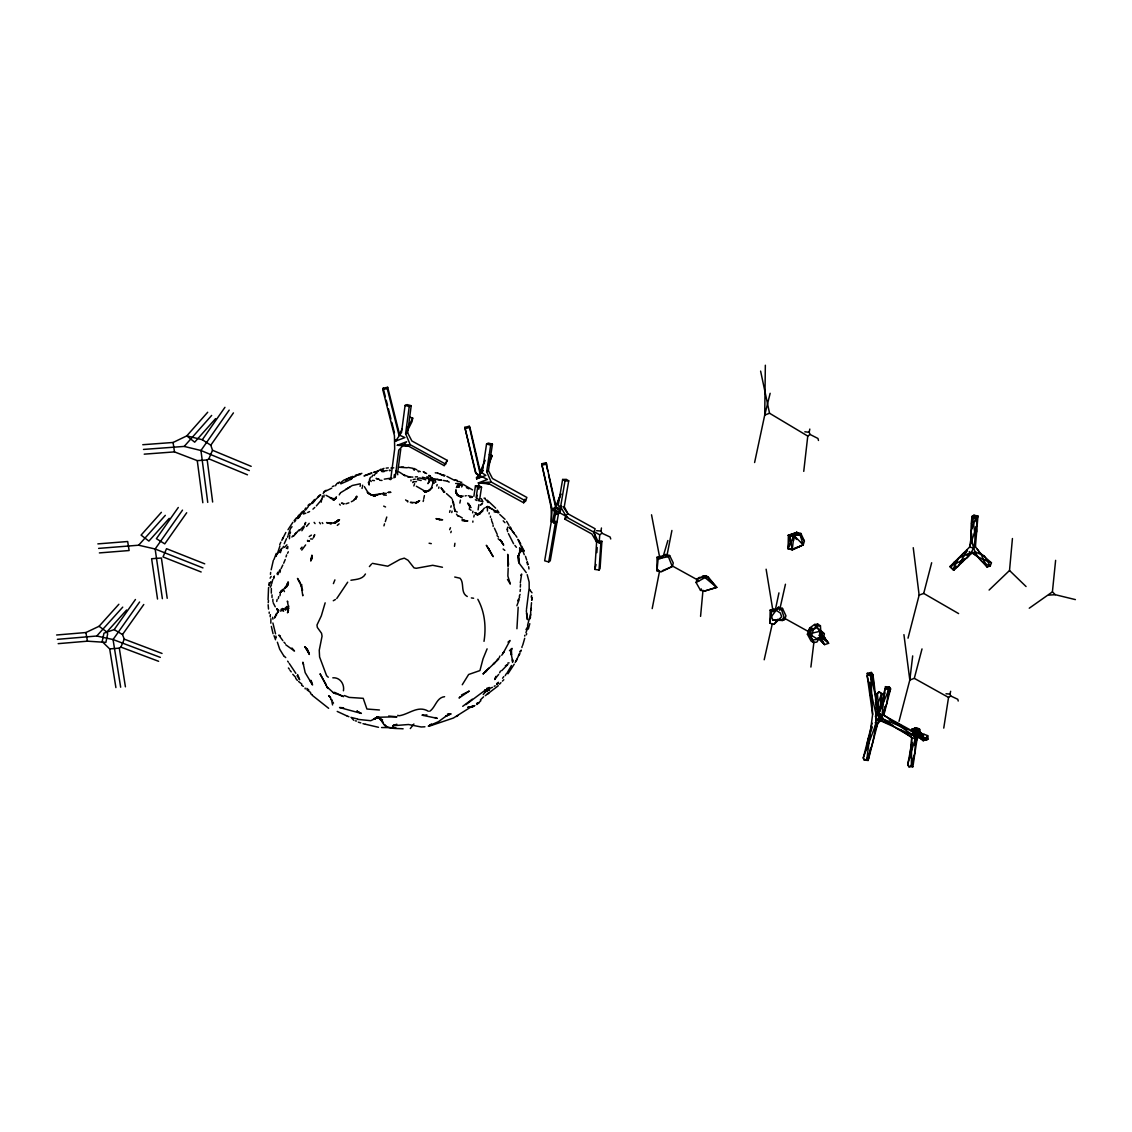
<?xml version="1.0" encoding="UTF-8"?>
<svg xmlns="http://www.w3.org/2000/svg" width="1132" height="1132" viewBox="0 0 1132 1132"><rect width="100%" height="100%" fill="white"/><g stroke="black" fill="none" stroke-linecap="round" stroke-linejoin="round"><path stroke-width="1.5" d="M519.687 547.647L519.616 548.864M276.378 556.378L276.236 556.18M657.055 557.269L658.159 558.699L662.319 557.595L661.201 556.166L657.055 557.269L656.956 570.769L661.031 571.915L672.267 566.509L673.271 563.014L669.649 555.515L665.559 554.383L659.687 557.878M518.173 607.219L516.928 628.741M531.715 600.243L531.729 598.503M765.345 365.226L764.723 415.076L754.605 462.521M324.063 495.038L323.865 497.104M487.425 511.013L487.411 506.4L489.265 507.094M769.916 623.223L770.184 610.106L774.189 609.002L780.373 613.049L781.646 616.756L773.977 624.383L769.916 623.223L771.529 611.62L770.184 610.106L776.467 610.176M269.19 613.303L269.218 612.072M790.546 535.931L788.381 535.238L795.81 533.469L793.886 535.521L792.23 549.827L803.253 544.775L799.97 534.587L796.758 532.38L789.796 536.61L792.23 549.827L793.192 548.709L788.084 548.709L788.381 535.238L796.758 532.38L800.918 533.497L804.399 541.138L803.253 544.775L800.904 545.978L792.23 549.827L788.084 548.709L789.796 536.61L788.381 535.238L795.81 533.469L799.97 534.587L804.399 541.138M909.76 758.199L911.727 737.569L900.195 729.616M268.51 609.044L268.142 604.757M876.876 720.928L875.347 716.117M322.379 497.401L322.351 495.915M302.81 594.923L302.782 595.772L301.225 585.513L301.749 586.815L297.49 578.41L300.221 582.598M485.755 507.575L487.114 506.683L491.995 509.032M881.149 698.359L879.564 711.476M390.653 479.671L394.672 448.965L394.445 435.763L382.729 389.45L383.182 388.163L387.682 387.286L387.243 388.573L398.903 434.9L404.916 437.575L395.592 441.126L395.634 440.008M913.581 756.445L912.831 766.774L908.925 766.774L907.737 764.397L911.996 742.408M272.84 599.281L272.911 601.672M526.366 611.874L526.465 609.681M410.958 480.93L411.015 479.911M472.836 522.177L472.907 521.045M793.631 540.459L793.886 535.521L792.457 534.148L796.758 532.38L791.792 535.224M520.536 584.381L520.31 587.098M875.531 699.845L878.248 713.061L880.526 714.179L882.054 718.99L877.611 723.744L868.173 760.463L866.843 759.232L872.616 714.363L870.833 676.469L872.418 674.177L871.272 672.45L867.254 673.37L867.183 675.889L872.616 714.363M917.797 737.498L925.226 739.833L926.91 736.918L923.203 740.724L921.717 737.88L922.948 739.72L927.9 739.182L928.028 735.758L921.547 733.394L918.689 730.621L915.42 736.974L917.797 737.498L924.377 734.427M276.25 553.392L276.222 554.878M311.725 558.359L311.908 555.147L310.72 561.019L312.022 556.251L311.258 559.845L311.908 557.1L311.442 559.123M868.173 760.463L864.31 760.081L863.32 757.619L875.659 724.749L882.111 717.872L876.239 714.985L878.248 713.061L875.319 695.006L870.833 676.469L867.254 673.37L869.234 674.007L871.272 672.45L872.871 674.573C877.074 702.731 878.941 732.63 866.843 759.232L864.31 760.081L863.207 758.185L872.107 723.164M288.83 606.115L287.825 609.341L286.665 608.478L285.547 610.19M921.717 737.88L921.618 739.422L922.948 739.72L927.094 737.625L925.226 739.833L921.547 733.394L922 735.475M552.105 509.188L556.378 508.07L546.006 462.705L541.69 463.823L552.105 509.188L551.284 521.696L544.662 560.807L548.709 561.953L550.265 560.793L558.699 512.4L560.736 506.131M593.706 531.983L597.639 540.714L601.899 541.308L600.059 568.561L599.054 570.019L594.809 569.41L596.621 542.101L594.017 532.281L595.135 528.785L567.939 513.787L562.929 506.612M596.055 564.557L594.809 569.41M596.847 552.642L597.187 547.534M599.153 543.346L599.719 534.813L601.969 533.229L610.12 537.021L610.742 538.973M599.054 570.019L600.88 542.695L601.899 541.308M397.785 474.747L396.908 471.62L395.804 471.068M272.005 594.894L272.02 597.526M489.081 513.9L489.18 512.796M321.262 502.141L321.516 499.283M989.099 590.055L1009.518 570.5L1012.433 538.521M700.567 616.374L702.986 590.225M268.553 587.607L268.072 599.748M662.305 570.74L672.267 566.509L668.389 556.661L664.286 555.515L658.159 558.699L656.956 570.769L658.23 569.594M1029.257 608.209L1052.406 591.88L1055.618 560.354M530.625 615.978L530.781 614.563M270.449 574.405L270.661 572.438M271.34 588.428L271.326 593.14M803.748 471.365L807.767 436.089L810.073 434.476L817.955 438.466L818.478 440.475M369.103 480.93L369.159 485.02L368.339 482.359M912.689 655.895L909.817 680.021L899.034 721.339M810.894 667.059L813.95 641.802M548.567 474.563L555.501 506.74L552.841 520.621L556.93 521.739L555.373 522.828L548.709 561.953M880.866 708.774L885.479 686.671L889.398 687.096L890.573 688.85L883.851 715.042L913.878 735.828L915.364 738.871L915.066 751.959L913.255 764.397L911.628 764.878L912.831 766.774L911.345 765.741L911.727 737.569L915.364 738.871L919.976 733.805L919.693 729.333L916.085 727.819L912.038 730.664L916.085 727.819M532.309 597.413L531.955 599.903M393.922 477.916L394.375 474.478M395.181 477.393L398.775 450.083L406.657 441.721L397.332 445.272L408.666 446.206L444.154 465.62L447.381 460.441L411.864 440.956L407.605 432.749L411.213 405.695L407.081 404.605L405.086 405.426L401.506 432.537L395.592 441.126M277.892 553.152L279.717 551.128M397.615 472.992L400.77 449.149M445.782 464.177L410.208 444.692L405.624 433.641L409.232 406.515L411.213 405.695M472.667 512.853L472.879 511.225M508.169 568.321L507.872 576.089L510.32 584.084L507.504 579.457M455.913 489.491L456.224 493.156L457.894 495.66L455.715 490.736L456.536 493.708L455.588 491.444C455.191 493.793 461.898 498.151 456.988 494.741L461.7 496.693L459.847 496.509L462.167 496.566L460.215 496.608L463.243 496.057M454.47 546.346L454.923 543.289M883.851 715.042L885.026 706.481M335.652 485.755L336.006 484.524M520.083 591.512L520.395 589.333M268.213 602.748L268.51 600.611M423.778 498.575L424.415 495.59M473.869 496.311L475.44 485.897L479.317 485.77L481.525 487.269L479.671 499.424M476.077 497.839L477.647 487.397L475.44 485.897M476.657 498.66L477.18 495.179M478.242 488.203L479.034 482.968M478.779 489.236L479.317 485.77M482.897 482.657L489.265 483.888L523.663 502.764L525.63 500.938L526.861 497.429L492.462 478.511L488.416 470.601L492.448 444.183L488.317 443.079L486.562 443.985L482.543 470.459L476.657 478.893L476.487 477.69L483.194 470.657M478.086 509.853L478.878 504.646M525.63 500.938L491.175 482.006L486.661 471.577L490.694 445.102L492.448 444.183M601.969 533.229L600.965 531.092L601.446 527.993M914.854 736.706L917.288 737.569L915.066 751.959L911.345 765.741L908.925 766.774L907.737 764.397L911.133 751.959L915.364 738.871L917.599 735.531L913.383 733.494L916.241 737.526L918.165 736.253L917.826 730.409L914.203 728.895L913.807 730.55L917.415 732.064L919.453 730.395L918.222 728.555L914.359 728.258L913.807 730.55L919.453 730.395L917.415 732.064L914.359 728.258L915.689 729.475L918.08 729.178L919.297 730.989L917.076 733.522L913.467 732.008L914.203 728.867L915.689 729.475L918.222 728.555L919.297 730.989L917.076 733.522L915.42 730.706L913.467 732.008M866.334 749.78L867.947 739.621L872.39 726.928M943.748 728.102L948.545 697.439L950.71 695.982L957.799 699.293L958.21 701.033M432.82 483.477L431.151 488.868L432.042 487.567L427.556 491.302L430.018 490.142L424.656 492.208L427.415 491.373L423.495 491.076L425.929 491.713L416.35 486.251M507.943 565.448L507.716 554.34L508.537 564.755M268.836 584.82L269.175 582.739M407.732 501.957L407.888 501.037M521.909 647.532L522.135 646.174M870.437 748.266L868.782 758.171L867.07 758.567M553.831 523.309L555.288 514.777L558.203 507.051M600.88 542.695L596.621 542.101L591.923 534.021L564.727 519.064L565.901 515.569L567.939 513.787L564.274 506.697L568.717 480.845L566.34 479.36L562.632 479.473L558.232 505.325L560.581 506.853L566.778 517.296L594.017 532.281M560.581 506.853L564.995 480.958L562.632 479.473M553.817 507.999L555.288 514.777L560.057 512.98L561.246 506.061M362.042 488.458L362.24 487.34M530.597 612.426L531.516 602.691M409.855 417.184L412.699 418.104L412.09 421.5L406.713 432.084M270.223 615.582L270.392 614.619M278.33 598.602L278.698 596.621M279.972 595.701L280.326 593.791M917.274 737.314L915.25 734.442L915.675 736.819L917.274 737.314L917.599 735.531L913.878 735.828L879.111 720.093L880.937 719.754L879.154 718.976L879.861 716.344L877.583 715.283L880.286 713.485M276.732 601.446L277.114 599.493M277.496 553.293L279.929 545.992M652.188 608.62L659.602 570.896M520.295 582.881L521.654 574.037L520.946 575.353M666.96 555.571L671.913 530.469M810.073 434.476L809.182 432.268L809.819 429.07M362.481 486.222L362.679 485.189M273.321 560.453L271.171 569.792M451.767 512.57L452.064 511.098M529.804 623.675L528.333 629.067M775.335 609.879L778.943 592.871M820.629 630.524L824.379 633.849L823.601 637.5L817.12 627.524L813.413 629.463L811.064 637.613L812.833 640.005L821.351 638.788M875.758 701.217L877.427 693.336L879.012 691.85L882.337 693.76L881.22 696.675M823.289 636.028L828.61 643.316L824.62 644.617L819.299 635.491L819.823 633.057M524.258 554.737L523.012 551.284L519.588 551.058L520.267 548.992L522.022 548.383L523.904 550.562L520.267 548.992M487.1 648.848L483.039 658.81L479.94 670.568L468.634 674.488L462.266 684.747M457.116 485.656L458.8 487.17M438.65 488.26L438.919 487.043M524.696 638.321L522.701 645.268M911.317 731.583L911.897 729.149L914.232 729.433L912.251 734.64L913.425 734.725L914.232 729.433L913.085 729.249L912.505 731.668M764.199 659.772L772.349 623.576M779.665 609.837L785.452 584.239M489.321 454.668L492.137 455.559L488.699 464.969M271.737 583.574L272.741 579.612M273.93 559.59L275.699 554.949M473.799 516.97L474.237 515.046M483.01 501.632L478.581 500.726M528.828 590.593L526.522 608.988M280.382 552.699L281.528 549.062M338.454 483.477L339.345 481.935M356.212 498.165L356.693 496.113L356.028 498.788L356.608 496.75L355.476 499.184L356.41 497.189L353.892 499.948M919.693 729.333L912.279 734.527L913.425 734.725L914.302 731.074L913.51 729.376M879.267 711.759L880.894 705.109L881.517 693.859L879.012 691.85L876.635 693.987L877.144 696.166M950.71 695.982L949.974 694.086L950.654 691.298M449.602 512.315L450.041 510.518M287.967 611.69L288.165 610.912L287.5 612.837L288.49 610.205L287.712 612.058L288.08 611.266M875.503 702.731L876.324 699.449M450.833 507.249L451.201 505.806M770.156 393.299L764.723 415.076L769.548 413.251L807.767 436.089M288.292 534.488L290.287 529.352M279.944 572.467L280.425 570.585M289.665 535.153L289.452 538.733M530.866 610.219L531.361 608.28M911.345 736.805L897.181 728.767L883.243 719.16L881.913 716.032L878.347 714.462L884.941 692.841M908.02 638.179L919.142 595.135L913.241 547.704M919.142 595.135L923.712 593.423L931.664 562.745M903.93 634.642L909.817 680.021L914.302 678.351L922.014 648.919M273.718 578.664L274.227 576.782M469.511 507.971L470.077 505.863M507.943 566.778L508.31 565.392M423.156 501.462L423.58 499.891M436.796 485.968L437.164 484.567M531.191 597.102L531.601 595.588M915.137 745.394L917.288 737.569M383.946 525.871L384.512 523.847M696.095 582.527L697.057 579.032L699.321 577.433L708.462 577.292L716.697 587.381L704.769 590.989L700.524 590.38L696.095 582.527L705.01 577.603L716.697 587.381L704.769 590.989M360.089 486.35L360.457 485.062M279.505 551.836L279.887 550.506M429.424 480.534L427.995 483.661L429.099 481.793M495.943 676.342L494.783 679.54L495.575 677.757M398.903 434.9L399.313 433.514L387.682 387.286M663.423 555.628L667.866 540.516M971.78 533.837L969.586 547.11L949.946 566.58L953.809 570.259L971.171 553.491L976.081 552.303L984.373 555.982L990.259 565.986L987.047 567.019L976.378 555.43L972.883 553.378L977.793 556.93L991.434 562.802L990.259 565.986C970.52 559.307 969.643 533.809 972.063 516.362L973.987 515.202L977.935 516.05L975.416 546.784L980.906 553.916L987.047 567.019M290.018 533.71L290.5 532.125M386.776 517.027L385.319 521.597M516.871 605.733L519.121 599.762M314.073 536.61L314.682 534.615L313.309 537.926M813.441 642.594L811.05 641.009L807.399 634.245L808.503 630.595L810.823 629.604L809.72 633.269L813.441 642.594L816.922 642.042L822.327 633.552L820.672 631.033M976.166 521.696L977.935 516.05L976.01 517.211L970.817 531.785L971.044 543.02M286.014 556.873L286.622 554.921M783.287 618.03L782.523 620.463L772.915 620.039L770.765 614.874M975.345 535.677L976.661 531.474L976.109 526.465M277.255 613.275L278.048 610.771L277.269 609.101L278.812 610.374M375.456 495.377L375.23 496.071L376.178 494.91L373.235 496.028L382.588 493.425M450.805 532.634L451.258 531.262M322.012 498.872L322.252 498.137M512.598 661.145L510.957 652.541L511.14 649.641L511.466 655.046L511.508 648.99L511.027 650.122L512.018 648.381L509.471 650.702M413.845 485.939L414.609 483.689M876.72 707.09L881.517 693.859L882.337 693.76M274.468 618.171L276.01 614.662M287.5 537.205L288.009 535.747M304.975 524.371L305.654 522.446L304.734 524.993M523.663 502.764L524.894 499.269M811.064 637.613L809.422 635.08L810.922 630.849M874.711 731.88L877.611 723.744L875.234 722.683M527.385 628.798L525.927 632.717M270.888 618.709L270.831 623.18M340.308 482.954L343.788 480.166L352.802 476.374M561.019 506.216L558.699 512.4L554.496 511.056L551.242 507.844L541.69 463.823M560.623 493.962L555.359 507.872L559.576 509.23M554.496 511.056L555.67 507.957M556.845 504.872L560.934 494.047M920.641 738.545L922.778 735.234L920.825 732.814L920.189 736.465L915.42 736.974L913.383 732.984L916.906 733.097L920.189 736.465L920.641 738.545L923.74 738.078L927.9 739.182L926.188 740.257L921.618 739.422L923.471 737.215M277.934 574.688L278.529 573.132M360.5 473.572L359.778 474.846M269.147 585.739L270.76 581.707M520.31 550.095L521.626 548.355M529.875 618.921L530.54 617.223M878.347 714.462L888.478 690.478L890.573 688.85L884.87 688.935L881.913 716.032L879.154 718.976L883.243 719.16L914.67 732.263L884.078 715.58M888.068 695.444L890.417 689.529L889.398 687.096L886.823 687.987L885.479 686.671L888.478 690.478L886.894 703.142L881.913 716.032L880.102 714.617M286.495 538.705L284.259 543.728M792.683 538.535L793.886 535.521L799.97 534.587L800.918 533.497L797.834 534.502M333.402 583.617L334.916 579.881M282.759 548.086L283.467 546.36M808.503 630.807L809.649 628.005L814.545 624.482L817.771 624.114L820.431 625.77L821.181 637.118L817.474 639.056L809.069 633.948L808.503 630.807L811.149 628.897M285.25 559.519L283.693 563.212M809.069 633.948L810.229 631.161L817.205 626.138L820.431 625.77M412.699 482.614L413.01 481.85M371.805 476.926L372.937 475.015M374.267 475.482L374.621 474.648M413.887 723.999L410.308 728.555M284.514 547.364L286.92 544.803M109.677 648.905L119.299 648.155L120.883 647.094L124.265 639.155L122.497 634.528L114.176 629.618L103.96 633.156L102.163 641.589L109.677 648.905L115.903 687.591M144.217 454.158L174.47 451.894L197.265 460.625L207.198 459.946L208.854 458.828L212.519 450.267L210.793 445.201L202.317 439.725L186.794 435.877L173.097 442.471L142.774 444.72M444.154 465.62L447.381 460.441M519.263 596.309L520.069 594.413M488.783 463.214L492.137 455.559M788.084 548.709L793.886 535.521L788.381 535.238L791.565 535.379M449.63 529.677L450.479 527.738M485.218 460.328L479.812 472.568L469.242 426.24L464.827 427.344L475.398 472.426L479.077 475.85M481.1 471.266L483.123 466.667M530.795 613.091L527.54 625.416M279.717 544.648L280.863 542.157M282.448 539.172L285.844 532.465M281.076 568.674L282.816 565.024M499.113 657.862L499.99 655.98M519.913 552.076L517.989 556.958L519.588 552.614L518.017 557.609L518.399 561.019L519.206 563.227L518.315 555.586L519.475 563.651L526.253 572.622M281.84 540.389L283.042 537.898M279.632 551.822L281.557 548.355M520.522 651.806L521.328 650.15M519.73 597.102L517.649 600.823M502.933 653.631L503.811 651.876L501.745 655.272M499.608 672.79L500.514 670.979M516.15 660.833L516.984 659.192L515.216 662.489M303.404 513.263L304.437 511.211M408.086 427.174L412.699 418.104M700.524 590.38L701.274 588.895M339.246 494.868L339.94 493.495M399.129 434.858L402.228 428.816M526.182 634.882L526.762 633.764M285.462 607.629L284.571 609.356L282.604 608.563L280.977 609.441M275.6 615.242L276.533 613.459M276.986 573.952L277.92 572.184M270.279 587.183L271.51 584.834M273.435 577.759L274.354 576.018M279.109 571.363L280.043 569.594M301.862 530.752L304.197 527.031M505.212 675.62L506.174 673.88M286.396 548.412L287.754 546.487L287.655 548.709M459.861 503.075L460.441 500.118M514.253 664.173L507.928 673.823M956.13 566.156L953.809 570.259L949.946 566.58L966.954 557.892C978.855 546.303 974.709 530.738 972.063 516.362L976.01 517.211L977.157 524.54L969.586 547.11L973.492 547.987L975.416 546.784L974.85 541.789M967.322 549.784L958.266 566.297L952.847 569.495L958.62 558.189L970.251 552.685L976.081 552.303M964.025 559.137L962.483 561.882L959.681 563.326M311.951 502.75L312.503 501.787M287.528 553.279L288.349 551.808M382.927 494.203L383.748 492.745M287.995 529.734L292.863 522.319M527.965 626.279L525.984 629.618M304.833 509.584L305.753 507.999M305.513 510.051L308.484 506.414M461.63 486.986L462.45 485.586L457.752 484.977M483.237 694.539L486.279 690.831L485.387 691.723L489.632 689.586L484.921 691.694L488.529 690.265L485.02 690.69L486.661 690.69M270.109 578.169L271.171 576.457M441.65 480.18L431.433 478.284L433.188 482.628L432.523 480.562L433.301 479.317L430.443 476.657M520.791 551.793L522.404 549.445L523.012 551.284M301.763 550.095L305.626 544.931M950.922 567.344L954.163 562.18L956.88 560.581M961.209 556.378L962.851 553.789L966.912 551.383M516.701 659.744L519.73 653.39L518.498 655.683L519.645 654.126M301.197 514.211L303.404 510.73M484.454 508.013L479.161 514.013M506.881 673.314L511.48 665.46M495.25 678.478L494.825 679.129L498.66 674.417M480.874 700.708L476.869 704.557M281.203 591.017L280.043 592.758L286.778 586.079L285.108 587.494L287.67 584.749L288.476 582.881L286.481 586.447L288.278 581.919L285.788 587.522L287.585 585.173L288.023 583.178L287.103 585.852L287.754 582.513L287.585 585.173L284.882 588.513M519.772 651.905L520.72 650.504M281.019 591.88L282.689 589.447M202.317 439.725L224.943 407.322M229.188 410.109L200.944 450.508L207.736 502.382M210.793 445.201L233.433 412.883M178.29 507.476L156.386 538.691L164.777 543.869L186.695 512.754M182.507 510.122L155.141 549.006L162.371 598.672M114.176 629.618L135.444 599.493M139.604 601.998L113.059 639.538L120.657 687.209M122.497 634.528L143.778 604.502M298.296 518.343L300.39 515.513M369.4 566.594L371.508 564.104M501.702 670.696L507.844 664.413M276.689 614.648L274.765 617.28M498.222 658.569L496.467 660.748M503.287 652.923L510.051 640.486L508.013 642.127M502.58 678.238L503.768 676.611M596.621 542.101L597.639 540.714M293.513 536.243L299.103 529.818M771.642 616.332L778.42 607.247L782.495 608.393L785.948 615.794L784.801 619.459L782.523 620.463L778.038 619.657M777.854 619.204L773.977 624.383M913.425 734.725L914.472 733.31L914.232 729.433M294.532 521.909L295.749 520.267M365.452 573.995C362.594 579.358 356.113 579.329 350.92 580.249M306.546 526.437L309.22 523.309M483.987 673.002L483.534 673.597L485.09 671.983L483.01 673.979L498.717 659.079M320.667 494.882L315.856 499.297M460.087 696.704L459.068 698.019L469.285 691.058L461.417 695.034M321.658 499.693L316.366 505.891M772.915 620.039L784.801 619.459L781.533 609.624L782.495 608.393M312.446 503.485L314.838 500.556M294.108 520.692L296.556 517.734M301.989 511.905L298.041 516.716M347.694 582.188L336.784 598.488M370.518 477.18L369.471 479.515L371.211 481.539M290.754 528.304L292.042 526.705M336.416 496.835L333.784 500.16L336.162 497.585L334.534 499.085L332.822 498.788L335.072 498.844L330.388 498.207L332.327 498.674L326.03 495.307M300.603 548.822L302.018 547.11M297.009 518.767L299.81 515.584M323.158 493.396L324.686 491.599L331.761 488.161M879.861 716.344L876.918 719.811L880.937 719.754M472.285 699.18L462.719 706.326M280.425 592.022L281.84 590.409M519.588 551.058L522.022 548.383L517.904 539.327M485.345 671.361L489.194 667.922M207.708 412.246L186.794 435.877L194.69 442.188L215.589 418.614M498.292 685.723L485.303 695.671M143.495 449.432L184.205 446.418L211.656 415.43M493.764 663.805L495.123 662.277M291.9 537.035L293.245 535.521M161.395 512.315L141.076 535.111L148.9 541.082L169.22 518.357M98.626 548.397L138.642 545.214L165.314 515.343M499.537 684.195L500.924 682.638M309.418 505.297L314.88 500.188M56.6 634.995L85.919 632.533L99.064 626.279L118.86 604.262M57.392 639.339L96.758 636.014L122.737 607.134M58.185 643.655L87.433 641.179L105.884 642.382L107.667 633.962L106.832 631.967L126.614 610.007M336.629 483.944L337.718 482.84M325.153 602.832L321.332 615.808L316.974 625.02L317.342 627.439L321.559 633.312L322.054 636.17L319.252 650.263L319.592 656.985L326.624 675.747L328.28 677.219M483.576 696.817L480.378 699.958M299.386 530.696L303.73 526.139M297.829 516.461L299.414 514.834M280.34 592.545L281.84 590.989M380.96 470.587L381.753 469.794M502.424 681.096L503.797 679.724M481.001 504.731L482.543 503.188M774.047 611.605L778.42 607.247L779.92 609.978M422.377 477.223L428.391 478.68L429.552 480.576L430.698 479.43L433.584 480.407L433.273 478.878L430.825 478.058M313.309 500.797L314.611 499.509M294.674 534.177L296.442 532.436M521.173 550.025L522.404 549.445M493.014 664.413L494.557 662.913M487.156 694.312L488.925 692.643L487.453 694.029M288.957 608.28L287.825 609.341L286.467 606.526L287.952 607.247M480.633 512.867L482.84 510.829L477.407 514.197L475.681 513.588L478.242 514.918L474.803 512.527M312.941 509.131L314.767 507.447M308.031 505.424L309.644 503.952M669.649 555.515L668.389 556.661L658.159 558.699M474.888 705.547L471.973 706.637M318.007 496.707L319.946 495.009M564.727 519.064L566.778 517.296M353.396 476.657L350.453 479.713L350.51 477.435L345.67 480.095M913 734.583L914.472 733.31L914.302 731.074L911.897 729.149L914.472 733.31L912.251 734.64M309.588 511.593L307.663 512.499M337.294 525.389L339.091 523.847M375.145 473.883L377.069 472.766M345.769 489.349L352.293 485.501L360.287 483.788M377.324 471.464L380.946 469.186L382.913 469.808M496.778 684.648L498.349 683.36M413.803 481.85L416.505 481.624M876.635 693.987L877.427 693.336L878.857 713.429M373.914 472.355L375.456 471.648M276.067 554.496L277.227 553.831M340.477 492.788L349.717 487.185M480.392 505.084L482.204 503.683M340.803 483.859L349.123 480.209M335.199 523.239L338.298 519.97L335.864 522.446L339.303 520.281L334.025 522.857L339.543 519.673L334.633 522.743L329.115 523.324L331.464 523.409L326.554 522.588L331.294 523.663L328.634 523.125M415.897 503.4L419.675 500.641L415.6 502.608L410.35 502.382L412.671 502.806M430.726 724.721L431.561 724.112L429.467 725.343M496.679 683.629L498.476 682.299M485.741 671.828L486.534 671.248M815.125 626.024L817.771 624.114M360.231 474.251L361.83 473.332M429.339 726.15L453.451 718.013L472.072 706.283M429.707 711.264C435.594 707.401 436.457 697.553 444.593 696.689M376.079 718.155L370.744 720.702L357.896 719.372M484.001 498.151L485.175 498.222M376.928 717.433L375.767 718.212L377.763 716.881L374.89 718.792L379.093 717.164L373.574 718.962L380.21 717.207L397.007 716.782L388.658 716.047M465.974 704.571L485.798 689.756L484.737 690.294L492.434 687.365M417.354 502.254L417.977 501.844L415.741 502.99M456.451 716.499L457.993 715.481M324.007 491.656L326.101 490.283M507.348 529.054L507.589 531.644M309.206 536.526L311.399 535.096M373.786 472.355L378.272 470.898M437.249 472.893L438.013 473.473M335.086 498.646L332.907 499.92L336.232 498.278M333.289 600.738L335.468 599.479M486.661 471.577L488.416 470.601M697.057 579.032L705.972 575.707L708.462 577.292M351.345 501.745L353.877 500.386M305.866 513.164L303.39 513.999M966.969 555.67L971.171 553.491L969.233 551.553M455.658 483.435L462.648 484.086L472.568 489.915M477.11 703.68L478.921 702.887L476.586 703.397M353.807 477.152L356.396 475.85M358.25 474.294L360.132 473.756M355.193 475.468L356.891 474.633M428.278 726.136L431.292 724.749M505.353 665.743L507.461 664.781M382.687 468.973L383.989 468.379M405.624 433.641L407.605 432.749M494.189 686.261L495.179 685.822M509.131 527.158L510.518 528.927M921.363 739.111L923.74 738.078M460.795 482.416L461.785 482.218M807.399 634.245L820.587 631.161L822.327 633.552M371.805 472.752L364.631 475.638M396.823 724.211L392.634 725.867L395.62 724.763L392.79 725.739L408.539 724.508L421.203 726.985L424.925 726.786M456.352 487.51L459.366 486.35M357.712 475.355L358.603 475.015M476.487 477.69L479.543 476.53M476.657 478.893L485.854 475.398L479.756 471.308M489.265 483.888L478.284 482.94L487.482 479.444L476.091 473.7L464.827 427.344M332.384 486.548L334.181 485.869M429.537 725.555L438.508 721.65L446.588 715.735L450.012 713.938L445.612 716.415L451.13 713.896L447.536 714.009M794.735 548.157L800.904 545.978M376.149 717.787L378.017 717.15L375.272 717.971L377.593 717.32L376.532 717.306M486.718 688.398L489.406 687.478M926.825 738.46L922.948 739.72L921.434 738.715L927.066 739.465L926.91 736.918M927.066 739.465L923.203 740.724L921.434 738.715M371.664 473.289L363.995 475.964M280.297 611.096L282.42 610.389L283.594 611.153L282.604 608.563M345.911 503.811L348.882 502.849M380.578 493.892L371.862 495.108L376.673 494.882L371.65 494.925L367.405 492.25L368.749 493.736L364.32 486.576M771.529 611.62L775.547 610.516M801.131 542.454L803.253 544.775L793.886 535.521L789.796 536.61L799.97 534.587M465.139 495.958L466.243 495.675M542.539 465.068L546.869 463.95M465.507 428.519L469.922 427.401L480.449 472.582M382.135 471.294L387.243 470.516M417.538 478.468L419.887 477.973L425.816 479.798M349.802 479.091L351.995 478.638M413.123 479.558L415.303 479.119M473.063 706.566L471.053 706.976L473.883 706.227L467.742 707.288L469.596 707.076M382.729 389.45L387.243 388.573M507.801 663.083L509.075 662.828M390.243 470.12L389.167 470.318L389.946 470.827M381.583 727.522L395.846 727.72M383.677 493.693L386.366 493.326M374.324 495.151L376.97 494.825M423.071 715.325L426.92 714.886M373.744 495.236L376.574 494.896M386.153 468.124L388.304 467.884M914.316 735.262L917.826 735.39L919.608 732.899L917.939 731.64M392.125 478.256L389.422 479.402L390.031 478.284L384.272 479.147M702.519 576.004L705.972 575.707L716.697 587.381M379.432 709.99L366.924 709.028L363.216 698.331L349.165 697.397L344.397 695.543M99.375 552.911L129.119 550.534L127.675 541.52L97.861 543.884M390.936 468.04L393.78 467.827M415.331 476.912L417.425 476.77M478.284 482.94L491.175 482.006M400.94 467.247L403.516 467.092M1049.024 595.078L1055.307 594.71L1075.4 599.606M471.832 497.259L469.851 497.373L472.157 497.302M332.822 677.813C339.982 677.162 344.68 684.237 343.435 690.789M372.428 563.354L387.767 566.212L399.879 559.463L404.28 558.147L408.058 560.269L414.015 567.868L416.265 568.292L432.721 565.293L442.456 567.259M397.332 445.272L410.208 444.692M477.647 487.397L481.525 487.269M564.995 480.958L568.717 480.845M307.692 541.011L309.46 540.955M465.705 520.946L463.625 520.366L467.827 520.904L462.139 520.635M412.84 477.096L407.874 476.869L409.784 477.166L403.417 474.747L405.001 475.723L399.044 471.903M417.17 479.657L421.146 480.492M343.59 707.797L339.558 707.528L361.363 713.429L357.245 711.349L359.085 712.311M398.549 467.219L407.279 467.771M429.552 480.576L432.523 480.562M379.036 479.19L376.093 478.412L378.159 479.289M344.17 503.768L341.496 503.103L343.576 503.867M381.852 471.605L384.059 471.648M403.119 728.81C395.493 728.088 384.724 729.928 381.809 720.56L383.083 722.612L378.597 717.773L380.805 719.202L378.116 717.702L382.545 719.839L380.748 719.57M439.881 519.687L442.612 519.772L435.947 518.626L439.881 519.687L437.688 519.107M456.79 486.817L459.097 486.916M383.578 495.038L386.337 495.193M379.602 480.265L382.022 480.435M310.465 538.903L312.489 539.058M520.281 550.449L521.569 550.548L519.899 549.671M945.998 693.76L949.974 694.086M457.116 481.355L459.988 481.694M428.349 711.25C417.864 704.953 409.062 714.363 399.016 715.778L397.7 715.325M423.623 715.311L421.995 715.155L437.249 718.367L434.886 717.532M596.55 530.667L600.965 531.092M494.175 511.876L495.873 512.046M372.442 480.392L374.451 480.591M804.824 431.787L809.182 432.268M435.268 472.822L436.032 472.907M355.335 720.858L356.566 721.027M307.508 541.138L309.291 541.393M471.365 597.922L473.601 598.248M357.57 719.018L350.934 717.363M454.724 577.023L460.002 578.211C464.714 583.065 460.13 592.701 467.275 596.507M447.565 481.185L443.334 480.449M402.214 445.032L408.666 446.206M429.099 543.233L431.292 543.629M507.702 527.172L507.178 529.705M378.498 727.296L365.452 724.254M437.193 479.416L441.452 480.378M96.758 636.014L113.059 639.538L160.32 657.381M358.335 722.174L360.811 722.895M468.209 495.689L472.002 496.623M412.911 468.294L408.086 467.431M362.976 723.688L365.056 724.155M138.642 545.214L155.141 549.006L202.953 567.91M426.821 476.798L428.986 477.322M184.205 446.418L200.944 450.508L249.323 470.587M405.086 405.426L409.232 406.515M486.562 443.985L490.694 445.102M555.373 522.828L551.284 521.696L551.242 507.844M777.443 608.478L781.533 609.624M466.087 521.045L462.068 519.588M437.32 473.063L438.763 473.501M423.241 471.719L425.391 473.077M428.391 478.68L430.698 479.43M455.163 479.671L457.144 480.378M430.287 475.978L428.745 475.426L430.146 476.006M120.883 647.094L158.607 661.3M346.618 715.792L337.223 711.42M124.265 639.155L162.032 653.447M442.909 474.662L444.989 475.468M204.736 563.835L166.531 548.695L163.008 556.93L201.171 571.985M413.958 468.436L416.831 469.837M439.994 473.841L444.296 476.133M208.854 458.828L247.469 474.817M418.982 471.082L420.283 471.62M212.519 450.267L251.177 466.342M346.944 715.891L348.911 716.726M889.214 719.825L898.355 723.702L906.633 729.418M460.71 496.821L458.757 495.972M446.914 476.402L454.795 480.492M880.767 720.164L892.95 725.584M383.691 506.117L385.545 506.98M447.465 481.27L449.234 482.119M475.355 499.75L477.011 500.542M455.375 511.126L457.286 512.046M327.94 688.454L326.568 686.544L333.176 692.529L343.534 696.59L334.464 692.303M439.966 474.025L441.565 474.789M466.398 487.595L468.86 488.826M310.663 692.586L306.984 689.756M333.176 692.529L335.426 693.69M307.48 540.36L309.022 541.167M424.09 472.185L426.608 473.516M560.057 512.98L567.684 517.168M593.621 531.446L599.719 534.813M671.715 565.618L699.081 580.744M784.547 618.298L810.229 632.547M914.302 678.351L948.545 697.439M458.432 515.711L462.351 518.003M923.712 593.423L958.606 613.586M369.103 493.736L371.041 494.91L367.405 492.25M280.34 635.986L278.84 635.094L282.802 640.613M814.545 624.482L817.205 626.138M469.143 509.046L471.082 510.263M301.593 685.242L303.348 686.36M310.493 693.591L312.22 694.765M913.765 733.253L918.193 736.295M489.123 507.306L498.179 512.824L496.934 511.041M477.478 498.618L479.147 499.778M991.434 562.802L979.477 552.43L977.284 549.119M493.793 510.306L495.363 511.452M99.064 626.279L106.832 631.967M301.89 684.167L298.565 681.478M405.61 499.92L407.378 501.278M433.584 480.407L431.433 478.284M521.951 548.779L523.904 550.562M503.103 549.006L504.83 550.393M306.843 688.383L308.767 689.94M312.291 695.345L328.648 708.307M522.602 549.501L524.003 551.411M446.489 493.623L451.739 498.292M819.299 635.491L828.61 643.316L820.077 631.84M353.764 720.277L352.038 718.452M499.792 514.48L505.056 519.319M498.137 538.747L499.778 540.148M970.251 552.685L971.171 553.491M487.269 500.202L495.675 508.141M330.516 698.968L332.115 700.34M817.12 627.524L824.379 633.849M823.912 638.448L827.563 641.632M413.307 469.341L414.34 470.247M357.005 710.953L358.292 712.127M330.332 697.284L328.634 695.713L330.77 697.963M284.486 656.433L285.731 657.593M818.139 637.811L824.62 644.617L818.139 637.91M811.927 628.034L813.413 629.463M1009.518 570.5L1026.059 586.532M476.77 514.14L475.582 512.98L477.308 514.947L475.865 513.305M1052.406 591.88L1055.307 594.71M295.636 677.346L292.764 674.276M283.976 642.198L285.236 643.471M497.019 535.606L498.505 537.12M485.02 498.943L486.222 500.202M487.17 501.533L488.133 502.551M503.202 520.805L504.943 522.687M285.788 644.787L294.49 651.056L291.957 648.013M510.065 527.795L512.202 530.781M417.779 470.898L418.628 471.846M512.966 531.799L514.381 533.455M444.819 492.08L441.041 487.765L443.857 492.335L443.617 491.514M288.405 667.993L289.325 669.097M289.976 670.328L291.249 671.87M470.926 507.617L467.643 503.075L470.558 507.377L469.087 504.094L469.568 506.513M339.543 504.207L340.265 505.113M289.198 663.38L295.848 673.356M514.89 545.426L516.39 547.308M295.693 678.323L297.362 680.431M327.714 688.129L320.045 673.795L326.356 685.143L325.846 684.421M913.142 733.649L913.708 734.371M287.613 661.173L288.434 662.206M497.273 510.15L498.986 512.626M284.118 656.418L279.689 649.188L277.382 642.226M500.033 539.738L503.669 545.115L501.193 540.997M314.116 522.347L315.078 523.592M481.185 498.66L482.501 500.471M809.422 635.08L811.177 637.457M532.012 592.786L529.04 588.937L530.101 590.522M456.507 514.169L458.135 516.376M319.45 522.418L320.455 523.819M514.593 534.191L511.919 530.328M502.07 542.469L500.415 540.134L503.372 544.506M477.846 599.295C484.85 612.186 486.265 627.001 484.015 641.335M515.4 535.026L516.914 537.233M276.675 608.747L278.048 610.771M793.886 535.521L796.518 539.44M322.21 522.616L322.818 523.536M555.501 506.74L556.378 508.07M513.56 543.742L508.438 533.625M297.065 675.563L299.612 679.738M510.235 526.889L511.324 528.715M506.627 521.3L508.961 525.333M488.755 548.836L486.321 545.284L493.142 556.661L488.515 548.383L489.576 550.463M821.931 640.132L823.572 642.934M469.242 426.24L469.922 427.401M520.762 544.039L518.399 539.794M275.246 606.823L273.222 602.818M283.835 590.395L284.443 591.612M452.291 499.368L455.205 511.409L454.314 508.692M497.245 534.375L494.401 528.149M523.451 550.194L521.81 546.289M333.034 702.194L333.487 703.17M275.529 639.764L274.029 635.689M433.301 479.317L434.221 483.279M299.513 679.356L297.631 674.559M287.712 601.884L287.358 601.078L288.179 605.521M272.897 622.996L275.543 633.821M301.508 584.324L301.848 585.173M491.755 521.031L492.83 523.805M525.517 556.321L526.72 560.085M527.187 574.66L529.139 582.046L529.168 587.947M273.067 633.736L271.369 626.435M527.286 561.797L528.092 564.514M302.159 589.022L302.527 590.324L301.834 587.805M303.532 664.484L302.895 662.178L305.173 672.62L312.545 684.987L311.102 680.417L311.357 681.69M824.464 637.061L824.945 638.887M918.08 729.178L918.943 732.446M876.239 714.985L867.183 675.889L868.386 675.111L872.871 674.573L873.819 688.143M383.182 388.163L385.347 396.724M386.21 400.148L387.512 405.27M388.375 408.694L390.965 418.967M391.828 422.392L394.431 432.65M332.567 704.925L331.407 699.406M526.437 612.95L527.455 619.685L526.734 612.794M872.206 702.463L870.183 694.142L869.631 682.398M478.369 474.45L479.161 477.803M272.939 619.162L272.614 617.308M527.059 562.293L527.597 564.769M974.68 518.371L973.987 515.202L971.581 523.324L972.275 527.696M546.006 462.705L547.831 471.181M491.345 518.88L491.585 519.942M760.605 371.084L769.548 413.251M275.911 636.099L276.293 637.91M435.707 482.359L435.438 480.152M270.18 616.19L270.336 616.94M651.537 514.805L659.97 558.939M809.649 628.005L810.229 631.161M85.919 632.533L87.433 641.179M766.123 569.212L773.071 611.591M524.668 635.363L524.795 636.113M119.299 648.155L125.411 686.827M453.805 504.999L453.408 502.183M157.532 599.04L151.617 558.727L161.395 558.019L167.211 598.304M173.097 442.471L174.47 451.894M305.116 688.058L305.23 688.935M197.265 460.625L202.826 502.721M207.198 459.946L212.646 502.028M528.686 566.736L528.941 568.971M512.612 661.682L512.541 659.574L512.555 662.418M490.453 516.206L490.481 517.352M276.916 554.001L276.93 554.737M493.127 525.064L493.142 526.451M311.937 557.468L310.989 560.368L311.937 557.468M287.698 584.437L286.481 586.956L287.698 584.437M479.982 513.744L477.237 514.14L479.982 513.744M390.667 492.321L388.149 492.42L390.667 492.321M306.574 648.707L304.692 646.811L308.06 650.928L309.361 654.466L305.017 646.74L306.574 648.707M278.189 612.256L277.269 609.101L278.189 612.256M386.054 726.546L384.328 724.593L386.054 726.546M307.635 650.065L306.333 648.466L309.078 653.433L307.635 650.065M311.555 682.921L310.154 680.473L311.484 682.822"/></g></svg>
